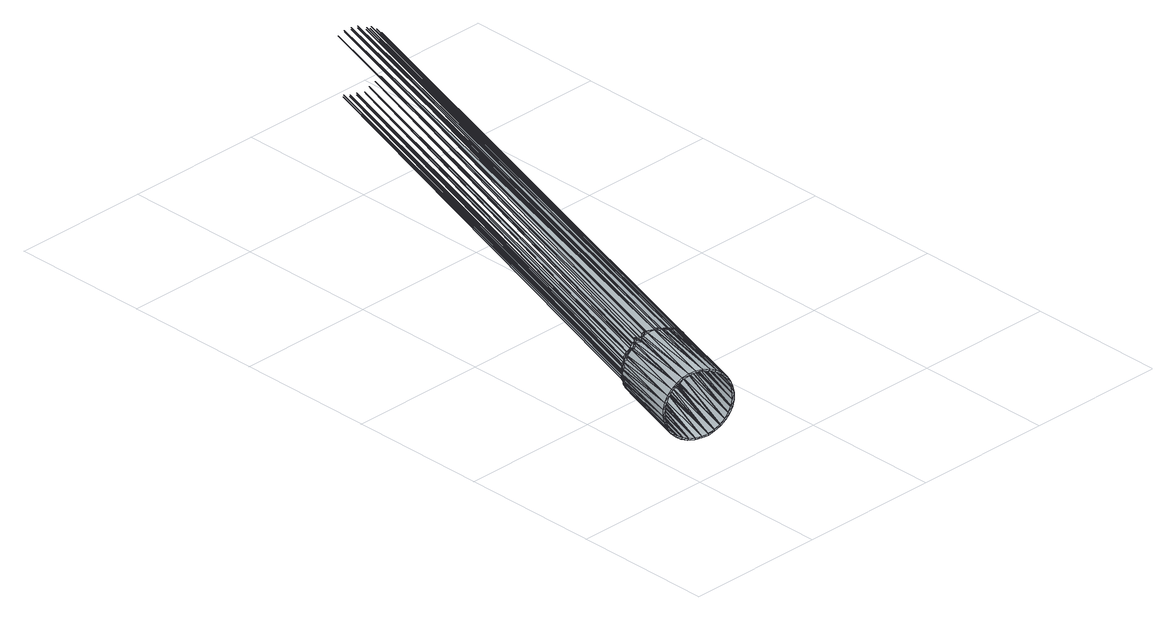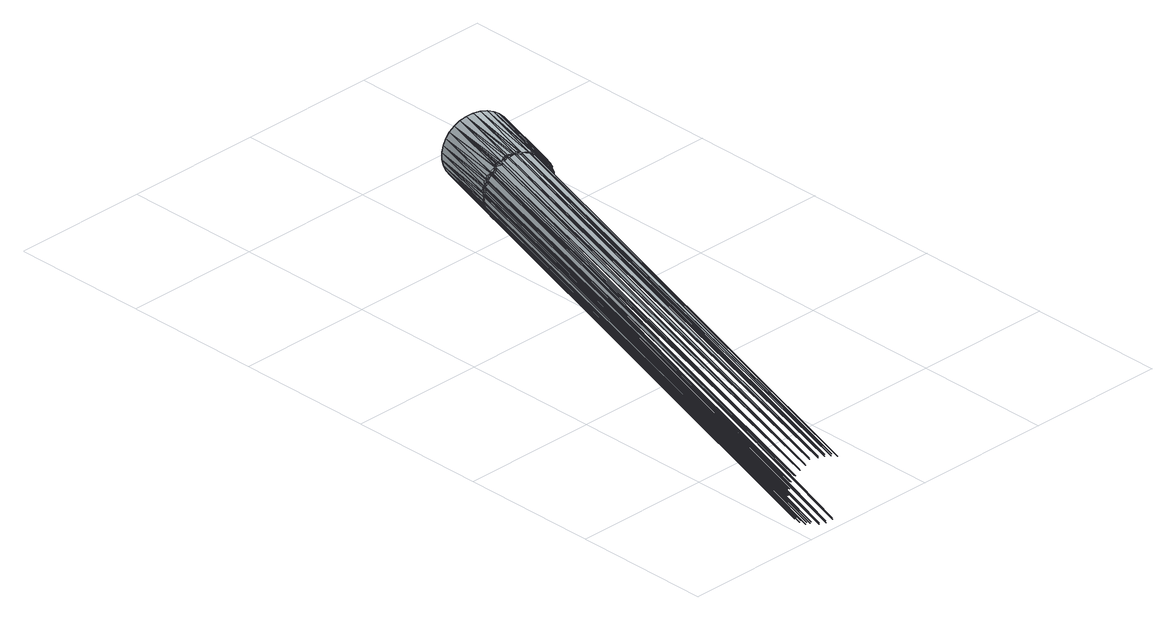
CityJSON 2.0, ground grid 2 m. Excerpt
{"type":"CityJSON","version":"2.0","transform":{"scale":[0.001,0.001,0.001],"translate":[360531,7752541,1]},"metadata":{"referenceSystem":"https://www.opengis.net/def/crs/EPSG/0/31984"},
"CityObjects":{
"object1":{"type":"GenericCityObject","attributes":{"MATERIAL":"FOFO","DIAMETRO":"100","SITUACAO":"NÃO CONFIRMADO"},"geometry":[{"type":"MultiSurface","lod":"1","boundaries":[[[0,1,2]],[[3,4,2]],[[3,2,5]],[[5,2,6]],[[4,0,2]],[[6,2,7]],[[8,1,0]],[[9,1,8]],[[10,2,11]],[[7,2,10]],[[12,13,1]],[[9,12,1]],[[10,11,14]],[[14,11,15]],[[15,11,16]],[[17,13,12]],[[18,13,17]],[[16,11,19]],[[19,11,20]],[[18,21,13]],[[21,22,13]],[[19,20,23]],[[23,20,24]],[[24,20,25]],[[26,22,21]],[[27,22,26]],[[28,22,27]],[[28,29,22]],[[25,20,30]],[[29,31,22]],[[30,20,32]],[[31,33,22]],[[30,32,34]],[[34,32,35]],[[35,32,36]],[[36,32,37]],[[38,33,31]],[[37,32,39]],[[38,40,33]],[[39,32,41]],[[40,42,33]],[[43,39,41]],[[44,42,40]],[[45,42,44]],[[46,42,45]],[[43,41,47]],[[46,48,42]],[[47,41,49]],[[48,50,42]],[[2,1,51]],[[1,13,52]],[[47,49,53]],[[53,49,54]],[[11,2,55]],[[48,56,50]],[[57,3,5]],[[58,50,56]],[[59,5,6]],[[60,9,8]],[[61,4,3]],[[62,8,0]],[[63,0,4]],[[64,12,9]],[[65,6,7]],[[66,17,12]],[[20,11,67]],[[68,54,49]],[[13,22,69]],[[70,7,10]],[[10,14,71]],[[14,15,72]],[[72,15,16]],[[73,18,17]],[[58,74,50]],[[75,16,19]],[[68,49,76]],[[77,21,18]],[[78,27,26]],[[79,26,21]],[[19,23,80]],[[81,28,27]],[[82,83,50]],[[74,84,50]],[[22,33,85]],[[84,82,50]],[[86,29,28]],[[23,24,87]],[[87,24,25]],[[32,20,88]],[[68,76,89]],[[89,76,90]],[[86,31,29]],[[91,25,30]],[[30,34,92]],[[90,76,93]],[[34,35,94]],[[94,35,36]],[[95,38,31]],[[33,42,96]],[[82,97,83]],[[98,36,37]],[[99,40,38]],[[93,76,100]],[[41,32,101]],[[97,102,83]],[[102,103,83]],[[104,37,39]],[[105,44,40]],[[106,45,44]],[[93,100,107]],[[46,45,106]],[[107,100,108]],[[108,100,109]],[[39,43,110]],[[42,50,111]],[[109,100,112]],[[113,48,46]],[[49,41,114]],[[102,115,103]],[[116,2,117]],[[118,43,47]],[[112,100,119]],[[117,2,120]],[[121,1,52]],[[122,13,123]],[[124,1,121]],[[52,13,122]],[[125,56,48]],[[126,2,116]],[[120,2,51]],[[51,1,124]],[[58,56,127]],[[128,115,102]],[[123,13,129]],[[55,2,126]],[[57,5,59]],[[61,3,57]],[[130,11,131]],[[64,9,60]],[[47,53,132]],[[131,11,55]],[[66,12,133]],[[60,8,62]],[[67,11,130]],[[133,12,64]],[[129,13,69]],[[59,6,65]],[[63,4,61]],[[62,0,63]],[[73,17,66]],[[134,22,135]],[[136,115,128]],[[135,22,137]],[[138,115,136]],[[65,7,70]],[[69,22,134]],[[139,20,67]],[[140,20,139]],[[71,14,72]],[[53,54,141]],[[70,10,71]],[[50,83,142]],[[137,22,143]],[[72,16,75]],[[77,18,73]],[[143,22,85]],[[144,74,58]],[[112,119,145]],[[78,26,79]],[[145,146,112]],[[147,20,140]],[[81,27,78]],[[79,21,77]],[[76,49,148]],[[75,19,149]],[[149,19,80]],[[150,28,81]],[[138,151,115]],[[141,54,68]],[[86,28,150]],[[80,23,87]],[[88,20,147]],[[152,84,74]],[[153,146,145]],[[85,33,154]],[[155,32,156]],[[138,157,151]],[[158,32,155]],[[68,89,159]],[[154,33,96]],[[156,32,88]],[[95,31,86]],[[87,25,91]],[[160,82,84]],[[161,32,158]],[[162,30,92]],[[92,34,94]],[[99,38,95]],[[96,42,163]],[[91,30,162]],[[151,157,164]],[[163,42,165]],[[151,164,166]],[[151,166,167]],[[89,90,168]],[[94,36,98]],[[83,103,169]],[[101,32,161]],[[170,97,82]],[[165,42,171]],[[172,40,99]],[[105,40,172]],[[173,153,174]],[[175,173,174]],[[176,175,174]],[[153,145,174]],[[100,76,177]],[[106,44,105]],[[168,90,93]],[[98,37,104]],[[167,178,151]],[[171,42,111]],[[179,176,174]],[[180,178,167]],[[93,107,181]],[[182,41,101]],[[113,46,106]],[[102,97,183]],[[107,108,184]],[[185,179,174]],[[184,108,109]],[[104,39,110]],[[186,185,174]],[[174,187,186]],[[174,188,187]],[[189,178,180]],[[190,178,189]],[[114,41,182]],[[111,50,191]],[[191,50,192]],[[192,50,193]],[[193,50,194]],[[194,50,195]],[[110,43,118]],[[125,48,113]],[[183,128,102]],[[196,56,125]],[[103,115,197]],[[198,56,196]],[[199,56,198]],[[188,174,200]],[[127,56,199]],[[117,201,116]],[[122,123,202]],[[122,202,52]],[[117,120,201]],[[190,203,178]],[[52,202,121]],[[119,100,204]],[[205,109,112]],[[195,50,142]],[[121,202,124]],[[116,201,126]],[[129,202,123]],[[124,202,206]],[[201,120,207]],[[208,188,200]],[[51,124,206]],[[209,206,202]],[[207,120,51]],[[210,201,207]],[[211,209,202]],[[144,58,127]],[[51,206,209]],[[212,126,201]],[[210,207,51]],[[211,202,213]],[[214,210,51]],[[214,51,209]],[[51,209,211]],[[215,49,114]],[[216,203,190]],[[201,210,217]],[[59,218,57]],[[219,202,129]],[[220,212,201]],[[221,66,133]],[[222,220,201]],[[64,221,133]],[[223,136,128]],[[138,136,223]],[[219,224,202]],[[210,51,217]],[[218,61,57]],[[60,221,64]],[[55,126,212]],[[62,221,60]],[[225,222,201]],[[226,213,202]],[[65,218,59]],[[118,47,132]],[[225,201,217]],[[220,55,212]],[[226,202,224]],[[66,221,73]],[[227,221,62]],[[69,219,129]],[[55,220,222]],[[228,61,218]],[[130,131,229]],[[200,230,208]],[[231,55,222]],[[232,131,55]],[[134,135,233]],[[200,234,230]],[[69,224,219]],[[227,62,63]],[[221,227,235]],[[69,134,236]],[[63,61,228]],[[228,218,237]],[[67,130,229]],[[137,233,135]],[[231,232,55]],[[238,224,69]],[[221,235,239]],[[55,222,225]],[[232,229,131]],[[235,227,63]],[[236,134,233]],[[218,65,240]],[[63,228,237]],[[238,241,69]],[[242,221,239]],[[235,63,243]],[[63,237,243]],[[239,235,63]],[[139,67,229]],[[69,236,241]],[[226,224,69]],[[244,203,216]],[[140,139,229]],[[245,203,244]],[[246,237,218]],[[247,203,245]],[[73,221,248]],[[218,240,249]],[[250,203,247]],[[218,249,251]],[[241,236,233]],[[248,221,252]],[[137,143,233]],[[246,63,237]],[[148,49,215]],[[240,65,70]],[[143,85,233]],[[112,146,253]],[[218,251,254]],[[221,242,255]],[[232,55,256]],[[246,218,254]],[[249,240,70]],[[252,221,255]],[[73,248,77]],[[251,249,70]],[[69,241,257]],[[258,71,72]],[[251,70,259]],[[70,71,260]],[[261,78,79]],[[132,53,141]],[[248,252,77]],[[256,229,232]],[[257,241,233]],[[262,79,77]],[[142,83,263]],[[140,229,147]],[[258,72,75]],[[78,261,81]],[[70,260,259]],[[264,70,259]],[[77,252,265]],[[254,251,70]],[[71,258,260]],[[234,200,266]],[[261,79,262]],[[260,264,259]],[[267,77,265]],[[258,75,149]],[[77,252,255]],[[267,262,77]],[[258,149,80]],[[260,258,264]],[[152,74,144]],[[261,262,267]],[[261,150,81]],[[256,268,229]],[[250,269,203]],[[257,233,270]],[[85,271,233]],[[261,86,150]],[[270,233,272]],[[273,157,138]],[[274,70,264]],[[275,267,77]],[[276,234,266]],[[272,233,277]],[[264,258,274]],[[115,151,278]],[[229,279,147]],[[261,267,275]],[[268,280,229]],[[87,258,80]],[[281,146,153]],[[229,282,279]],[[282,229,283]],[[145,119,284]],[[285,269,250]],[[286,277,233]],[[263,83,287]],[[280,283,229]],[[258,288,289]],[[154,271,85]],[[258,289,274]],[[233,290,286]],[[291,261,275]],[[261,292,86]],[[233,293,290]],[[160,84,152]],[[271,293,233]],[[294,276,266]],[[295,261,291]],[[296,294,266]],[[297,76,148]],[[87,298,258]],[[258,299,288]],[[155,156,300]],[[88,147,279]],[[298,301,258]],[[302,164,157]],[[163,271,96]],[[303,258,301]],[[155,300,158]],[[96,271,154]],[[285,304,269]],[[88,279,282]],[[163,165,271]],[[88,282,283]],[[304,305,269]],[[141,68,159]],[[261,295,306]],[[258,303,299]],[[86,292,95]],[[287,83,169]],[[306,307,261]],[[88,283,280]],[[153,173,308]],[[156,309,300]],[[310,166,164]],[[311,88,283]],[[312,283,88]],[[286,313,277]],[[307,314,261]],[[312,311,283]],[[261,314,292]],[[309,156,88]],[[170,82,160]],[[286,290,313]],[[293,271,315]],[[312,88,311]],[[300,161,158]],[[290,293,313]],[[165,171,271]],[[312,309,88]],[[316,167,166]],[[317,162,92]],[[296,266,318]],[[298,87,91]],[[271,319,315]],[[293,315,313]],[[99,292,172]],[[94,317,92]],[[95,292,99]],[[301,298,91]],[[292,105,172]],[[303,301,91]],[[173,175,320]],[[313,315,319]],[[320,175,176]],[[271,321,319]],[[309,322,300]],[[309,88,322]],[[305,323,269]],[[177,76,297]],[[299,303,91]],[[317,324,162]],[[91,303,325]],[[295,326,306]],[[313,319,321]],[[91,162,324]],[[327,296,318]],[[159,89,168]],[[328,161,300]],[[326,307,306]],[[329,292,314]],[[94,98,317]],[[326,314,307]],[[330,323,305]],[[292,106,105]],[[331,271,171]],[[324,91,325]],[[329,332,292]],[[326,329,314]],[[332,329,326]],[[332,333,292]],[[317,334,324]],[[335,328,300]],[[334,91,324]],[[336,180,167]],[[337,300,322]],[[338,327,318]],[[339,338,318]],[[331,340,271]],[[333,332,326]],[[341,321,271]],[[342,335,300]],[[317,98,343]],[[344,323,330]],[[345,323,344]],[[340,346,271]],[[106,292,347]],[[151,178,348]],[[337,342,300]],[[101,161,328]],[[317,343,349]],[[331,171,111]],[[334,317,350]],[[341,271,346]],[[292,351,347]],[[339,318,352]],[[292,333,353]],[[335,101,328]],[[317,349,354]],[[292,355,351]],[[169,103,197]],[[356,339,352]],[[345,357,323]],[[183,97,170]],[[358,176,179]],[[317,354,350]],[[101,335,342]],[[343,98,104]],[[340,331,111]],[[345,359,357]],[[360,342,101]],[[101,342,337]],[[113,106,347]],[[346,340,111]],[[355,292,353]],[[174,145,361]],[[362,356,352]],[[363,362,352]],[[352,364,363]],[[349,343,104]],[[365,189,180]],[[190,189,365]],[[359,366,357]],[[367,100,177]],[[366,368,357]],[[369,346,111]],[[168,93,181]],[[354,349,104]],[[113,347,351]],[[346,111,341]],[[360,101,370]],[[192,371,191]],[[104,354,372]],[[193,371,192]],[[350,354,104]],[[193,194,371]],[[373,364,374]],[[113,351,355]],[[364,352,374]],[[368,375,376]],[[371,194,195]],[[179,185,377]],[[378,100,367]],[[379,371,195]],[[368,376,357]],[[370,182,101]],[[380,371,379]],[[111,191,381]],[[185,186,382]],[[181,107,184]],[[383,373,374]],[[384,383,374]],[[381,191,371]],[[369,111,381]],[[375,385,376]],[[386,384,376]],[[385,387,376]],[[387,386,376]],[[388,186,187]],[[113,355,389]],[[370,101,390]],[[353,113,355]],[[391,187,188]],[[392,104,372]],[[125,393,196]],[[196,393,198]],[[384,374,376]],[[393,199,198]],[[127,199,393]],[[394,371,380]],[[127,393,395]],[[104,110,392]],[[395,393,396]],[[397,125,113]],[[111,381,398]],[[393,125,397]],[[397,113,389]],[[399,104,392]],[[379,195,142]],[[400,381,371]],[[380,379,142]],[[401,182,370]],[[396,393,402]],[[204,100,378]],[[403,128,183]],[[404,397,113]],[[197,115,405]],[[184,109,205]],[[401,370,390]],[[400,371,394]],[[114,182,406]],[[182,401,406]],[[407,216,190]],[[223,128,403]],[[405,115,408]],[[144,127,395]],[[393,397,409]],[[400,398,381]],[[144,395,396]],[[394,380,142]],[[392,110,410]],[[399,392,410]],[[401,390,411]],[[402,393,409]],[[412,110,118]],[[412,410,110]],[[178,203,413]],[[414,188,208]],[[397,404,409]],[[144,396,402]],[[415,398,400]],[[416,114,406]],[[417,244,216]],[[418,245,244]],[[114,406,419]],[[420,399,410]],[[247,245,421]],[[401,419,406]],[[400,394,422]],[[401,411,423]],[[400,424,415]],[[142,425,394]],[[200,174,426]],[[394,142,422]],[[409,404,427]],[[118,412,428]],[[429,138,223]],[[400,430,424]],[[408,115,431]],[[401,423,432]],[[433,412,118]],[[412,433,410]],[[419,401,432]],[[400,422,430]],[[434,402,409]],[[208,230,435]],[[416,114,436]],[[437,420,410]],[[427,438,409]],[[250,247,439]],[[402,440,144]],[[205,112,441]],[[434,144,402]],[[442,119,204]],[[443,441,112]],[[443,112,444]],[[438,445,409]],[[446,437,410]],[[436,215,114]],[[119,442,447]],[[448,119,447]],[[446,410,433]],[[445,434,409]],[[425,142,449]],[[450,118,428]],[[142,263,449]],[[273,138,429]],[[118,132,450]],[[431,115,278]],[[451,144,440]],[[230,234,452]],[[444,112,253]],[[451,152,144]],[[453,119,448]],[[436,114,454]],[[142,449,455]],[[456,285,250]],[[457,118,450]],[[458,451,144]],[[436,459,215]],[[253,146,281]],[[460,234,276]],[[148,215,461]],[[284,119,453]],[[462,449,263]],[[302,157,273]],[[203,269,463]],[[132,464,450]],[[465,132,141]],[[459,461,215]],[[152,451,466]],[[278,151,467]],[[310,164,302]],[[266,200,468]],[[132,465,464]],[[436,454,459]],[[455,449,462]],[[263,287,462]],[[469,304,285]],[[305,304,469]],[[467,151,470]],[[148,461,471]],[[464,457,450]],[[466,451,458]],[[281,153,472]],[[466,160,152]],[[473,148,471]],[[473,297,148]],[[276,294,474]],[[474,294,296]],[[472,153,308]],[[475,465,141]],[[316,166,310]],[[459,471,461]],[[475,141,476]],[[476,141,477]],[[478,145,284]],[[141,159,477]],[[459,473,471]],[[470,151,479]],[[459,297,473]],[[465,475,464]],[[316,480,167]],[[336,167,480]],[[169,462,287]],[[454,481,459]],[[475,476,464]],[[476,477,464]],[[482,330,305]],[[169,483,462]],[[455,462,484]],[[477,159,464]],[[170,160,485]],[[151,486,479]],[[487,170,485]],[[486,151,348]],[[308,173,320]],[[160,466,485]],[[464,488,457]],[[489,296,327]],[[466,487,485]],[[490,466,458]],[[491,297,459]],[[492,145,478]],[[493,459,481]],[[464,159,494]],[[495,459,493]],[[496,344,330]],[[345,344,496]],[[484,462,497]],[[488,464,498]],[[498,464,499]],[[269,323,500]],[[501,459,495]],[[502,497,462]],[[503,466,490]],[[327,338,504]],[[339,504,338]],[[318,266,505]],[[499,464,506]],[[466,503,507]],[[169,508,483]],[[491,177,297]],[[483,508,462]],[[459,509,491]],[[487,510,170]],[[159,168,494]],[[365,180,336]],[[466,510,487]],[[509,459,501]],[[464,494,511]],[[320,176,358]],[[512,359,345]],[[506,464,511]],[[508,502,462]],[[348,178,513]],[[361,145,492]],[[466,507,510]],[[514,366,359]],[[368,366,514]],[[515,339,356]],[[177,491,509]],[[516,363,364]],[[517,491,177]],[[511,494,168]],[[169,197,508]],[[494,168,518]],[[515,356,362]],[[323,357,519]],[[510,183,170]],[[362,363,520]],[[521,385,375]],[[522,375,368]],[[352,318,523]],[[407,190,365]],[[524,364,373]],[[525,387,385]],[[526,367,177]],[[517,177,526]],[[168,181,527]],[[527,168,518]],[[373,383,528]],[[383,384,529]],[[530,384,386]],[[530,386,387]],[[526,177,531]],[[513,178,413]],[[532,168,527]],[[358,179,377]],[[377,185,382]],[[533,197,405]],[[403,183,534]],[[382,186,388]],[[197,533,535]],[[536,534,183]],[[388,187,391]],[[357,376,537]],[[538,367,526]],[[539,174,361]],[[540,174,539]],[[527,181,541]],[[374,352,542]],[[543,533,405]],[[544,174,540]],[[538,526,531]],[[403,534,545]],[[532,527,541]],[[391,188,546]],[[538,378,367]],[[547,174,544]],[[543,535,533]],[[181,184,541]],[[376,374,548]],[[543,405,408]],[[534,536,545]],[[223,403,545]],[[418,244,417]],[[549,174,547]],[[421,245,418]],[[417,216,407]],[[538,531,550]],[[551,532,541]],[[552,247,421]],[[543,553,535]],[[536,554,545]],[[546,188,414]],[[555,203,556]],[[556,203,557]],[[413,203,555]],[[184,205,541]],[[538,204,378]],[[557,203,558]],[[429,223,545]],[[426,174,549]],[[543,408,431]],[[439,247,552]],[[205,441,541]],[[559,551,541]],[[560,541,441]],[[538,442,204]],[[538,550,561]],[[442,538,562]],[[560,563,541]],[[554,564,545]],[[558,203,565]],[[538,566,562]],[[543,567,553]],[[568,429,545]],[[563,559,541]],[[543,431,569]],[[538,561,566]],[[414,208,435]],[[564,568,545]],[[456,250,439]],[[543,569,567]],[[443,560,441]],[[443,563,560]],[[442,562,447]],[[562,566,447]],[[559,563,443]],[[447,566,561]],[[273,429,568]],[[570,200,426]],[[569,431,278]],[[565,203,463]],[[564,273,568]],[[435,230,452]],[[444,571,443]],[[569,278,567]],[[447,572,448]],[[444,573,571]],[[572,574,448]],[[575,302,273]],[[278,467,576]],[[573,577,571]],[[578,285,456]],[[579,575,273]],[[580,200,570]],[[572,581,574]],[[582,573,444]],[[278,576,583]],[[448,574,584]],[[579,273,585]],[[452,234,460]],[[582,577,573]],[[469,285,578]],[[586,278,583]],[[574,581,584]],[[253,582,444]],[[575,587,302]],[[463,269,588]],[[448,584,453]],[[467,589,576]],[[579,587,575]],[[587,310,302]],[[571,577,590]],[[576,589,583]],[[468,200,580]],[[467,470,589]],[[591,581,572]],[[592,585,273]],[[588,269,593]],[[585,587,579]],[[582,594,577]],[[482,305,469]],[[278,586,595]],[[583,589,586]],[[281,582,253]],[[472,582,281]],[[577,594,590]],[[310,587,316]],[[581,596,584]],[[308,582,472]],[[453,584,284]],[[460,276,474]],[[591,596,581]],[[479,589,470]],[[316,587,480]],[[284,584,478]],[[480,587,336]],[[592,587,585]],[[486,589,479]],[[348,589,486]],[[593,269,500]],[[474,296,489]],[[586,589,595]],[[582,308,320]],[[582,590,594]],[[582,597,590]],[[336,587,365]],[[582,598,597]],[[496,330,482]],[[599,266,468]],[[598,590,597]],[[592,600,587]],[[492,478,584]],[[596,601,584]],[[600,602,587]],[[603,587,602]],[[513,589,348]],[[601,604,584]],[[601,596,591]],[[605,587,603]],[[601,591,604]],[[589,606,595]],[[589,607,606]],[[589,608,607]],[[592,609,600]],[[609,602,600]],[[610,345,496]],[[609,603,602]],[[505,266,599]],[[608,589,611]],[[612,582,320]],[[613,489,327]],[[605,603,609]],[[587,614,365]],[[613,327,504]],[[606,615,595]],[[500,323,616]],[[606,607,615]],[[607,608,615]],[[617,598,582]],[[492,584,618]],[[513,619,589]],[[620,582,612]],[[615,608,611]],[[621,614,587]],[[610,512,345]],[[584,604,622]],[[582,620,623]],[[624,621,587]],[[605,625,587]],[[618,584,626]],[[589,619,627]],[[616,323,628]],[[514,359,512]],[[515,504,339]],[[318,505,629]],[[630,626,584]],[[617,582,623]],[[589,627,631]],[[589,632,611]],[[633,318,629]],[[625,605,609]],[[587,625,624]],[[323,519,628]],[[630,584,622]],[[612,320,358]],[[615,611,632]],[[522,368,514]],[[631,632,589]],[[365,614,407]],[[318,633,523]],[[612,358,620]],[[519,357,634]],[[363,516,520]],[[361,492,618]],[[516,364,635]],[[407,614,621]],[[515,362,520]],[[620,358,623]],[[413,619,513]],[[525,385,521]],[[521,375,522]],[[626,361,618]],[[407,621,624]],[[635,364,524]],[[627,619,413]],[[617,623,358]],[[634,357,537]],[[630,361,626]],[[530,387,525]],[[631,627,413]],[[625,407,624]],[[524,373,528]],[[636,637,352]],[[383,529,528]],[[384,530,529]],[[638,352,637]],[[361,630,622]],[[636,352,523]],[[377,382,639]],[[418,417,640]],[[641,376,642]],[[537,376,641]],[[631,413,632]],[[421,418,640]],[[382,388,639]],[[542,352,638]],[[358,377,643]],[[388,391,639]],[[552,421,640]],[[643,377,639]],[[644,540,539]],[[645,555,556]],[[417,646,640]],[[642,376,548]],[[407,646,417]],[[645,556,557]],[[644,544,540]],[[647,374,542]],[[647,648,374]],[[648,548,374]],[[391,546,639]],[[649,539,361]],[[644,547,544]],[[645,557,558]],[[644,539,649]],[[645,650,555]],[[640,439,552]],[[555,650,413]],[[546,651,639]],[[651,652,639]],[[644,549,547]],[[653,358,643]],[[652,654,639]],[[646,655,640]],[[655,646,407]],[[656,643,639]],[[657,439,640]],[[658,657,640]],[[558,565,645]],[[644,659,549]],[[660,658,640]],[[644,661,659]],[[655,660,640]],[[654,656,639]],[[649,361,662]],[[644,663,661]],[[645,664,650]],[[651,546,414]],[[413,650,664]],[[652,651,414]],[[644,649,665]],[[645,565,666]],[[645,666,667]],[[645,667,668]],[[654,652,414]],[[645,668,664]],[[656,653,643]],[[644,665,663]],[[426,549,659]],[[456,439,657]],[[426,659,661]],[[456,657,658]],[[456,658,660]],[[669,656,654]],[[669,654,414]],[[655,456,660]],[[426,661,663]],[[649,662,665]],[[656,670,653]],[[670,656,671]],[[656,672,671]],[[672,656,669]],[[414,435,673]],[[666,565,463]],[[667,666,463]],[[668,667,463]],[[663,665,674]],[[426,663,674]],[[668,463,664]],[[662,675,665]],[[676,665,675]],[[677,578,456]],[[676,678,665]],[[674,665,678]],[[679,570,426]],[[680,414,673]],[[681,673,435]],[[463,588,682]],[[683,677,456]],[[677,684,578]],[[679,426,685]],[[452,681,435]],[[570,679,686]],[[684,469,578]],[[463,682,687]],[[681,680,673]],[[684,677,683]],[[588,688,682]],[[570,686,580]],[[689,452,460]],[[588,593,688]],[[482,469,690]],[[690,469,684]],[[681,452,689]],[[679,685,686]],[[691,689,460]],[[687,682,688]],[[691,460,692]],[[681,689,691]],[[693,680,681]],[[684,683,694]],[[692,460,695]],[[696,482,690]],[[468,580,697]],[[460,474,695]],[[696,690,684]],[[496,482,698]],[[699,593,500]],[[688,593,699]],[[697,580,686]],[[693,681,700]],[[468,697,701]],[[684,694,702]],[[681,703,700]],[[704,698,482]],[[684,702,696]],[[701,697,686]],[[686,685,705]],[[706,468,701]],[[707,687,688]],[[691,692,708]],[[699,500,709]],[[681,691,708]],[[706,599,468]],[[688,699,709]],[[708,692,695]],[[710,500,616]],[[711,703,681]],[[712,496,698]],[[695,474,708]],[[713,686,705]],[[714,707,688]],[[713,715,686]],[[500,710,716]],[[709,714,688]],[[496,712,610]],[[712,698,704]],[[708,474,489]],[[708,489,613]],[[717,701,686]],[[706,701,717]],[[708,613,504]],[[681,708,711]],[[512,712,514]],[[715,718,686]],[[610,712,512]],[[710,616,719]],[[717,599,706]],[[712,704,720]],[[628,719,616]],[[721,708,504]],[[716,710,719]],[[712,722,514]],[[505,599,717]],[[515,721,504]],[[522,514,722]],[[629,505,717]],[[633,629,717]],[[718,717,686]],[[634,719,519]],[[711,708,723]],[[519,719,628]],[[712,724,722]],[[725,712,720]],[[726,712,725]],[[727,708,721]],[[522,722,724]],[[712,728,724]],[[729,521,522]],[[730,712,726]],[[727,721,515]],[[708,731,723]],[[732,716,719]],[[633,717,733]],[[634,734,719]],[[708,727,731]],[[728,522,724]],[[712,730,728]],[[633,733,523]],[[735,515,520]],[[736,520,516]],[[737,525,521]],[[734,634,537]],[[635,736,516]],[[729,737,521]],[[738,729,522]],[[739,717,718]],[[530,525,740]],[[741,717,739]],[[736,735,520]],[[525,737,740]],[[732,719,742]],[[742,719,743]],[[738,737,729]],[[635,524,736]],[[733,717,744]],[[734,745,719]],[[537,641,746]],[[743,719,747]],[[524,528,736]],[[523,733,744]],[[748,528,529]],[[741,749,717]],[[530,740,750]],[[748,529,530]],[[734,537,745]],[[749,744,717]],[[740,737,750]],[[528,748,736]],[[745,747,719]],[[636,523,751]],[[735,736,752]],[[637,636,753]],[[641,642,754]],[[755,737,738]],[[637,753,638]],[[641,754,746]],[[537,746,756]],[[757,736,748]],[[750,737,758]],[[759,642,548]],[[736,757,760]],[[636,751,753]],[[752,736,760]],[[737,755,758]],[[759,754,642]],[[746,754,756]],[[753,542,638]],[[753,647,542]],[[648,647,761]],[[762,759,548]],[[548,648,761]],[[647,753,761]],[[762,754,759]],[[763,753,751]],[[756,754,764]],[[765,761,753]],[[766,765,753]],[[762,767,754]],[[768,766,753]],[[768,753,763]],[[767,764,754]],[[769,458,144]],[[454,114,770]],[[771,118,457]],[[771,488,498]],[[497,502,772]],[[773,507,503]],[[502,508,772]],[[498,499,774]],[[501,495,775]],[[773,510,507]],[[774,499,506]],[[508,197,772]],[[509,501,775]],[[773,183,510]],[[774,506,511]],[[177,509,775]],[[774,511,168]],[[197,535,776]],[[777,536,183]],[[535,553,776]],[[531,177,778]],[[777,554,536]],[[779,168,532]],[[779,532,551]],[[550,531,778]],[[777,564,554]],[[553,567,776]],[[777,273,564]],[[567,278,776]],[[779,551,559]],[[561,550,778]],[[779,559,443]],[[447,561,778]],[[443,571,780]],[[781,572,447]],[[782,592,273]],[[278,595,783]],[[571,590,780]],[[784,591,572]],[[782,609,592]],[[595,615,783]],[[785,625,609]],[[786,590,598]],[[615,632,787]],[[604,591,788]],[[785,407,625]],[[786,598,617]],[[632,413,787]],[[622,604,788]],[[786,617,358]],[[361,622,788]],[[789,655,407]],[[413,664,790]],[[791,358,653]],[[789,456,655]],[[662,361,792]],[[664,463,790]],[[791,653,670]],[[791,670,671]],[[791,671,672]],[[791,672,669]],[[791,669,414]],[[675,662,792]],[[676,675,792]],[[678,676,792]],[[674,678,792]],[[426,674,792]],[[793,683,456]],[[794,414,680]],[[463,687,795]],[[793,694,683]],[[685,426,796]],[[793,482,696]],[[793,702,694]],[[793,696,702]],[[794,680,693]],[[687,707,795]],[[709,500,795]],[[794,693,700]],[[797,704,482]],[[794,700,703]],[[707,714,795]],[[714,709,795]],[[705,685,796]],[[713,705,796]],[[500,716,798]],[[715,713,796]],[[797,720,704]],[[799,703,711]],[[797,725,720]],[[716,732,798]],[[718,715,800]],[[726,725,801]],[[801,730,726]],[[801,522,728]],[[732,742,798]],[[802,711,723]],[[801,728,730]],[[803,739,718]],[[802,727,515]],[[802,723,731]],[[802,731,727]],[[804,738,522]],[[805,742,743]],[[806,515,735]],[[743,747,805]],[[745,537,805]],[[741,739,807]],[[747,745,805]],[[804,530,750]],[[804,755,738]],[[808,748,530]],[[806,735,752]],[[523,744,807]],[[749,741,807]],[[804,750,758]],[[808,757,748]],[[744,749,807]],[[537,756,809]],[[804,758,755]],[[806,760,757]],[[751,523,810]],[[806,752,760]],[[762,548,809]],[[756,764,809]],[[548,761,811]],[[763,751,810]],[[767,762,809]],[[761,765,811]],[[811,765,766]],[[764,767,809]],[[766,768,810]],[[768,763,810]]]}]}
},
"vertices":[
[289,902,1050],[265,910,1057],[264,910,959],[288,903,960],[288,903,961],[288,903,958],[288,903,957],[288,902,956],[289,902,1051],[289,902,1054],[303,898,869],[281,905,862],[307,897,1141],[285,904,1153],[304,898,869],[305,897,866],[305,897,865],[307,896,1142],[308,896,1145],[336,887,783],[315,894,771],[341,886,1226],[322,892,1243],[336,887,782],[338,887,779],[339,887,779],[341,886,1227],[342,885,1229],[343,885,1230],[343,885,1231],[384,872,704],[391,870,1303],[366,878,689],[375,875,1323],[385,872,704],[386,871,703],[387,871,702],[387,871,701],[393,869,1307],[446,852,638],[454,849,1369],[431,857,618],[442,853,1391],[449,851,635],[455,849,1370],[456,849,1371],[457,849,1372],[519,829,585],[528,826,1420],[507,832,563],[520,828,1445],[612,1995,959],[603,1962,1060],[521,828,584],[523,827,583],[628,1990,862],[530,825,1422],[625,1941,939],[531,825,1422],[629,1935,905],[628,1961,1054],[630,1969,959],[630,1969,986],[635,1988,961],[628,1957,1056],[645,1965,874],[629,1935,1095],[648,1936,775],[600,803,548],[633,1988,1153],[651,1982,869],[649,1964,861],[660,1928,806],[648,1964,1137],[610,799,1455],[670,1932,786],[593,805,524],[655,1981,1145],[659,1926,1193],[653,1963,1153],[673,1926,777],[673,1926,1224],[614,798,1457],[607,800,1481],[611,799,1455],[660,1942,1245],[682,1937,1233],[716,1930,716],[713,1963,689],[601,802,548],[605,801,547],[732,1957,704],[727,1897,690],[687,775,528],[742,1889,673],[729,1917,1307],[711,1912,1326],[697,772,1473],[765,1896,652],[730,1909,1309],[684,776,503],[778,1942,618],[701,770,1473],[699,771,1498],[794,1937,638],[742,1890,1327],[769,1894,1350],[688,774,528],[690,774,528],[691,773,528],[836,1868,595],[790,1938,1391],[776,746,527],[805,1933,1372],[855,1917,563],[792,741,1497],[605,1940,900],[600,1947,936],[867,1913,585],[778,746,502],[606,1976,956],[604,1967,1057],[601,1951,1066],[605,1940,1100],[606,1976,985],[830,1846,1404],[622,1971,867],[838,1846,1410],[786,743,1472],[625,1970,1144],[638,1933,796],[626,1970,854],[893,1880,569],[625,1945,1063],[630,1969,1161],[637,1930,1203],[788,742,1472],[652,1930,1235],[790,742,1472],[649,1937,771],[652,1930,765],[948,1887,548],[868,1913,1445],[659,1942,1243],[879,1909,1422],[869,716,519],[780,745,527],[697,1935,700],[941,1890,524],[671,1932,783],[680,1938,1230],[884,712,1476],[899,1884,1433],[863,718,543],[710,1920,1323],[709,1900,674],[705,1929,686],[872,715,1453],[724,1891,656],[960,1865,544],[960,1881,1456],[749,1899,634],[724,1925,702],[711,1903,1329],[873,715,1453],[724,1893,1344],[876,714,1452],[877,714,1452],[1035,1860,528],[955,1885,1481],[962,1883,1457],[752,1896,1369],[730,1900,1313],[864,718,544],[956,689,555],[865,718,544],[867,717,545],[1032,1860,503],[969,684,1437],[945,692,578],[954,689,1417],[1046,1818,528],[823,1869,574],[1049,1855,1473],[1086,1798,527],[947,691,579],[948,691,579],[948,691,580],[949,691,580],[955,689,1416],[958,688,1415],[816,1846,1426],[819,1842,1428],[821,1842,1429],[822,1842,1430],[825,1846,1431],[833,1842,1407],[1047,1856,1498],[834,1842,1408],[835,1842,1409],[1035,663,609],[606,1976,918],[606,1976,1082],[1046,660,1382],[1121,1820,502],[1119,1821,527],[609,1985,1021],[612,1991,952],[1020,668,628],[613,1995,1056],[613,1995,950],[613,1995,1057],[624,1982,872],[619,2010,1061],[613,1995,959],[883,1882,547],[1027,666,1365],[622,2017,943],[630,1969,922],[628,1985,1136],[625,1987,874],[630,1969,1078],[626,1991,875],[1086,1795,1472],[629,1990,1133],[633,2022,889],[635,2025,1113],[633,1978,1020],[635,1984,954],[650,1964,776],[1020,668,629],[630,1989,863],[637,1987,838],[650,1964,1224],[1023,667,631],[637,1987,1053],[638,1982,1169],[637,1987,953],[634,1988,1152],[637,1987,1054],[647,1975,878],[640,1986,1171],[642,2002,1058],[637,1987,961],[1028,665,1364],[1029,665,1364],[645,2008,946],[1030,665,1363],[651,1978,1129],[648,1980,880],[1031,665,1362],[649,1983,882],[651,1982,1126],[1193,1760,543],[656,2013,895],[658,2016,1107],[662,2022,806],[662,2023,1193],[671,1958,788],[653,1982,870],[660,1980,847],[671,1958,1212],[660,1975,1160],[890,1886,1456],[660,1980,846],[657,1981,1144],[1102,642,677],[662,1979,1162],[667,1993,771],[1111,639,1311],[675,1992,1242],[724,1918,1344],[675,1992,1243],[1138,1827,1472],[683,2013,816],[683,2014,1184],[1084,648,693],[685,2001,1253],[1140,1826,1497],[696,1962,713],[696,2013,738],[1196,1758,543],[696,1963,714],[696,1968,717],[1202,1753,519],[1090,646,1299],[707,1965,1299],[953,1883,1480],[688,1985,782],[688,1985,783],[710,1960,1305],[695,1985,1230],[742,1914,1327],[718,1946,1323],[1086,647,696],[705,1993,1240],[1086,647,697],[953,1866,520],[716,1956,728],[715,2004,751],[724,1918,656],[716,1957,728],[1150,1804,1468],[716,1962,731],[1092,645,1296],[1093,645,1296],[726,1958,1284],[729,1954,1290],[1210,1743,550],[720,1961,682],[1188,1753,1457],[714,1962,690],[715,1962,690],[723,1959,1323],[737,1941,1307],[721,1951,1324],[1209,1751,1452],[742,1914,673],[1155,625,757],[724,1959,1325],[1245,1745,563],[730,1971,1326],[731,1985,679],[1162,623,1229],[738,1955,698],[733,1956,705],[741,1954,1307],[1134,632,770],[760,1923,630],[739,1945,1308],[1138,630,1221],[766,1923,1374],[742,1953,1308],[747,1965,1310],[749,1978,695],[766,1936,628],[1212,1749,1451],[776,1956,625],[1135,631,772],[1136,631,774],[770,1931,1375],[788,1965,1382],[770,1944,627],[777,1919,649],[1140,630,1219],[1141,629,1217],[776,1942,1378],[782,1919,1355],[1219,1744,1474],[782,1931,647],[792,1951,644],[786,1927,1357],[1192,613,847],[803,1959,1363],[786,1939,646],[792,1938,1359],[1169,620,855],[1196,612,1138],[1293,1777,578],[1172,619,1135],[779,1941,620],[1304,1773,555],[1169,620,856],[1170,620,857],[1170,620,859],[1245,1745,1437],[1172,619,1133],[1044,1817,503],[1173,619,1131],[791,1938,1390],[810,1931,595],[821,1843,1430],[795,1936,639],[1188,614,946],[1211,607,943],[1188,614,1043],[1213,606,1041],[1310,1704,602],[1086,1796,502],[825,1847,1431],[826,1851,1431],[815,1930,1409],[1319,1691,610],[1188,614,948],[1188,614,950],[1189,614,1042],[1189,614,1039],[1189,614,1040],[1324,1690,614],[806,1933,1370],[802,1975,610],[1331,1692,618],[824,1927,616],[834,1843,1408],[839,1923,1424],[839,1847,1410],[839,1850,1409],[829,1926,1388],[815,1985,1398],[816,1969,630],[834,1999,1409],[834,1999,591],[851,1918,1403],[1051,1821,1473],[828,1978,1378],[1049,1820,1498],[834,1924,578],[1306,1773,1415],[1086,1793,1497],[846,1991,1388],[846,1991,612],[826,2004,600],[847,1920,599],[1317,1769,1437],[1367,1753,628],[828,2002,1402],[857,1917,566],[1312,1703,1396],[1318,1691,1390],[848,1990,583],[839,1996,620],[1324,1688,1385],[850,1989,1418],[835,2006,594],[835,2005,1406],[870,1912,1442],[1382,1748,609],[841,1994,1382],[868,1913,587],[1128,1817,1472],[841,2003,1410],[1130,1816,1497],[842,2003,590],[860,1983,603],[862,1982,1398],[1369,1727,637],[895,1904,544],[848,1998,615],[848,1997,1386],[1356,1718,1370],[881,1909,1419],[1120,1822,527],[1122,1821,502],[1123,1831,527],[1122,1821,527],[853,1995,1390],[854,1995,610],[1125,1831,502],[1123,1820,502],[898,1903,1457],[905,1901,567],[907,1900,1434],[1425,1721,690],[1198,1756,519],[919,1946,540],[919,1946,1460],[1378,1749,1362],[927,1941,563],[927,1941,1437],[953,1925,520],[1431,1732,693],[932,1893,528],[953,1925,1480],[1394,1744,1382],[960,1921,544],[939,1890,552],[960,1921,1456],[1153,1802,1493],[1449,1727,677],[1423,1708,1305],[1194,1748,1481],[943,1895,524],[1196,1757,544],[945,1888,523],[1467,1693,760],[950,1893,548],[950,1892,548],[952,1886,547],[1217,1738,527],[1215,1746,1476],[1211,1749,1451],[955,1942,525],[1440,1730,1296],[955,1887,1481],[955,1948,1473],[961,1883,1456],[1217,1744,1475],[962,1884,1457],[961,1937,549],[1476,1700,768],[962,1943,1450],[986,1875,514],[1253,1740,540],[957,1940,524],[991,1874,538],[958,1940,524],[1457,1682,1249],[970,1934,1481],[963,1935,548],[964,1935,548],[1459,1724,1311],[978,1938,519],[970,1933,1481],[976,1929,1456],[1489,1672,816],[1496,1693,756],[984,1933,543],[976,1929,1457],[1049,1866,1498],[1019,1885,508],[1051,1865,1473],[1022,1883,532],[1484,1700,1216],[1253,1740,1460],[1489,1673,1184],[1517,1705,855],[1514,1670,893],[1032,1860,505],[1035,1860,530],[1505,1692,1228],[1521,1704,874],[1516,1673,1105],[1521,1704,1131],[1540,1698,847],[1535,1699,946],[1528,1678,1054],[1043,1857,503],[1045,1856,528],[1535,1699,947],[1536,1699,993],[1537,1699,1039],[1042,1870,503],[1045,1869,528],[1050,1855,1498],[1052,1854,1473],[1050,1865,1498],[1052,1864,1473],[1544,1696,1138],[1086,1843,495],[1322,1697,582],[1331,1683,590],[1086,1843,520],[1559,1691,943],[1086,1843,1505],[1337,1681,594],[1086,1843,1480],[1344,1708,622],[1344,1684,597],[1561,1691,1041],[1357,1701,602],[1086,1893,503],[1086,1891,528],[1333,1691,1380],[1086,1890,1498],[1086,1888,1473],[1324,1696,1417],[1330,1683,1410],[1337,1680,1406],[1346,1683,1400],[1121,1865,527],[1120,1824,527],[1123,1866,502],[1122,1823,502],[1121,1832,527],[1126,1868,1472],[1371,1711,1390],[1122,1832,502],[1128,1869,1497],[1127,1830,1472],[1129,1829,1497],[1384,1721,618],[1167,1817,535],[1171,1816,510],[1141,1817,530],[1144,1815,506],[1159,1806,1466],[1162,1804,1491],[1143,1816,531],[1381,1736,1356],[1161,1807,1466],[1443,1715,674],[1146,1815,506],[1212,1765,544],[1165,1805,1490],[1219,1761,520],[1181,1813,1462],[1186,1811,1486],[1212,1765,1456],[1396,1730,1375],[1219,1761,1480],[1211,1803,543],[1217,1801,519],[1212,1821,1456],[1441,1701,1321],[1210,1802,543],[1219,1820,1480],[1217,1800,519],[1211,1803,544],[1212,1805,544],[1487,1685,747],[1220,1800,1453],[1218,1801,520],[1222,1794,1452],[1223,1794,1452],[1219,1803,520],[1233,1796,1448],[1227,1798,1477],[1230,1792,1476],[1230,1791,1476],[1224,1799,1452],[1484,1701,1217],[1241,1794,1472],[1255,1766,565],[1477,1701,770],[1257,1766,1435],[1231,1797,1476],[1476,1673,1262],[1273,1803,567],[1264,1762,542],[1266,1762,1458],[1258,1772,565],[1259,1769,1434],[1283,1800,544],[1265,1786,566],[1267,1785,1433],[1279,1807,1431],[1267,1768,542],[1268,1765,1457],[1505,1693,1229],[1497,1694,757],[1274,1783,543],[1277,1782,1455],[1290,1805,1453],[1510,1663,807],[1510,1664,1194],[1530,1685,942],[1544,1696,867],[1537,1661,887],[1553,1676,939],[1326,1695,612],[1326,1695,1388],[1539,1664,1111],[1551,1669,1057],[1321,1768,597],[1339,1687,591],[1339,1687,1409],[1325,1766,1401],[1559,1691,944],[1560,1691,992],[1334,1764,576],[1338,1762,1422],[1344,1713,621],[1344,1721,620],[1334,1840,590],[1343,1761,612],[1336,1819,1405],[1338,1843,592],[1356,1721,1371],[1355,1726,1373],[1357,1706,602],[1348,1759,1384],[1357,1714,600],[1347,1840,569],[1357,1756,591],[1349,1817,1426],[1352,1843,570],[1370,1714,1391],[1369,1719,1393],[1362,1755,1405],[1343,1840,596],[1337,1844,591],[1338,1844,592],[1340,1844,593],[1381,1749,641],[1356,1840,574],[1350,1844,570],[1351,1844,571],[1386,1747,1354],[1353,1844,571],[1396,1744,622],[1404,1793,650],[1430,1772,673],[1402,1742,1373],[1407,1790,1348],[1430,1772,1327],[1420,1790,631],[1448,1769,656],[1424,1787,1366],[1448,1769,1344],[1430,1733,692],[1434,1732,1302],[1435,1746,693],[1435,1745,693],[1430,1796,673],[1430,1797,1327],[1446,1728,716],[1448,1761,1298],[1448,1727,675],[1456,1724,1269],[1452,1726,1318],[1442,1786,687],[1454,1740,677],[1445,1789,1310],[1443,1770,693],[1456,1756,1284],[1448,1793,656],[1465,1722,701],[1448,1795,1344],[1501,1729,788],[1467,1757,1314],[1476,1718,1283],[1492,1749,770],[1501,1729,1212],[1461,1783,671],[1464,1786,1326],[1462,1766,677],[1476,1752,1300],[1523,1723,776],[1513,1744,757],[1523,1723,1224],[1499,1760,1223],[1510,1707,838],[1512,1707,1154],[1499,1760,776],[1512,1707,1153],[1501,1754,1218],[1501,1754,1217],[1519,1723,847],[1523,1722,1139],[1523,1703,1118],[1512,1758,1194],[1513,1760,807],[1521,1756,1235],[1532,1700,829],[1535,1699,1162],[1524,1722,863],[1542,1717,922],[1542,1717,1078],[1527,1721,1126],[1514,1744,758],[1535,1699,1047],[1521,1756,765],[1523,1750,1229],[1523,1749,1229],[1542,1717,839],[1546,1716,1146],[1546,1696,1124],[1534,1753,1204],[1542,1717,1014],[1535,1756,797],[1542,1717,1041],[1547,1716,856],[1543,1751,905],[1566,1710,918],[1566,1710,1082],[1543,1751,1095],[1551,1715,1133],[1544,1725,946],[1547,1745,1061],[1559,1691,1050],[1547,1741,937],[1566,1710,1015],[1566,1710,1043],[1567,1747,900],[1567,1746,1100],[1568,1719,944],[1568,1719,943],[1572,1740,1064],[1571,1736,934],[3435,9884,1422],[3497,9865,524],[3504,9862,548],[3511,9860,1481],[3518,9858,1457],[3591,9835,528],[3588,9836,503],[3603,9831,1498],[3605,9830,1473],[3682,9806,502],[3680,9806,527],[3752,9733,543],[3758,9729,519],[3694,9802,1472],[3696,9801,1497],[3758,9728,519],[3765,9726,1452],[3849,9752,578],[3772,9721,1476],[3860,9748,555],[3862,9748,1415],[3873,9744,1437],[3924,9728,628],[3939,9723,609],[3935,9724,1362],[3987,9708,693],[3950,9719,1382],[4006,9702,677],[3996,9705,1296],[4015,9699,1311],[4033,9676,769],[4053,9669,757],[4040,9676,1217],[4073,9680,855],[4054,9669,757],[4077,9679,1131],[4061,9668,1229],[4092,9674,946],[4096,9673,847],[4093,9674,1039],[4100,9672,1138],[4115,9666,943],[4117,9666,1041]
]}
